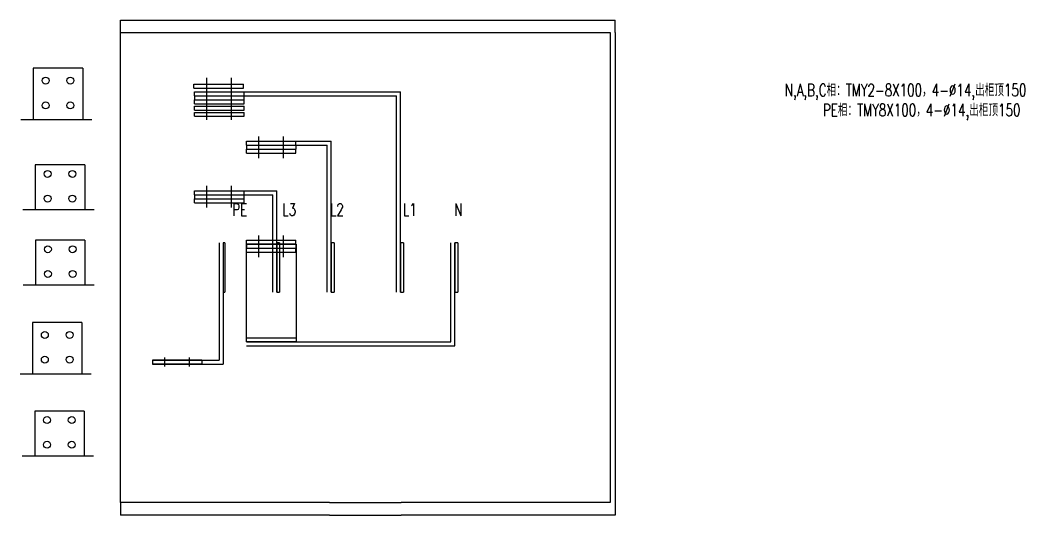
# Model space of a CAD drawing. Extents: x -48968009 to 2588125, y -43922717 to 2.
# Drawn here: x 2517796 to 2519817, y -610224 to -609224 of the extents above; entities that cross this region are included whole.
import ezdxf

# ---------------------------------------------------------------- set-up
doc = ezdxf.new("R2010")
doc.units = 0
doc.header["$LTSCALE"] = 1000
doc.header["$MEASUREMENT"] = 0
for name, color, linetype in [('$1-强电干线', 7, 'CONTINUOUS'), ('WALL', 2, 'CONTINUOUS'), ('图层4', 221, 'CONTINUOUS'), ('图层6', 221, 'CONTINUOUS'), ('电气', 4, 'CONTINUOUS')]:
    doc.layers.add(name, color=color, linetype=linetype)
doc.styles.add('_TCH_DIM', font='SIMPLEX', dxfattribs={"width": 0.8, "height": 3.5, "bigfont": 'HZTXT'})

# ---------------------------------------------------------------- blocks, each defined once
blk = doc.blocks.new('DFFDF')
at = {"layer": '图层4', "color": 33}
for p, q in [((2507923.9, -577959.2), (2507923.9, -577859.2)), ((2507929.9, -577859.2), (2507923.9, -577859.2)), ((2507929.9, -577959.2), (2507929.9, -577859.2)), ((2508033.9, -577959.2), (2508033.9, -577859.2)), ((2508039.9, -577859.2), (2508033.9, -577859.2)), ((2508039.9, -577959.2), (2508039.9, -577859.2)), ((2508173.9, -577959.2), (2508173.9, -577859.2)), ((2508179.9, -577859.2), (2508173.9, -577859.2)), ((2508179.9, -577959.2), (2508179.9, -577859.2)), ((2508283.9, -577959.2), (2508283.9, -577859.2)), ((2508289.9, -577859.2), (2508283.9, -577859.2)), ((2508289.9, -577959.2), (2508289.9, -577859.2)), ((2508394.9, -577959.2), (2508394.9, -577859.2)), ((2508397.9, -577859.2), (2508394.9, -577859.2)), ((2508397.9, -577959.2), (2508397.9, -577859.2)), ((2507923.9, -577959.2), (2507929.9, -577959.2)), ((2508033.9, -577959.2), (2508039.9, -577959.2)), ((2508173.9, -577959.2), (2508179.9, -577959.2)), ((2508283.9, -577959.2), (2508289.9, -577959.2)), ((2508394.9, -577959.2), (2508397.9, -577959.2))]:
    blk.add_line(p, q, dxfattribs=at)
blk = doc.blocks.new('FGREWER')
at = {"layer": '$1-强电干线', "color": 3}
blk.add_line((2519217.1, -884215.8), (2519217.1, -884197.8), dxfattribs=at)
at = {"layer": '$1-强电干线', "color": 2}
blk.add_line((2519267.1, -884215.8), (2519267.1, -884197.8), dxfattribs=at)
at = {"layer": 'WALL', "color": 2}
for p, q in [((2519302.1, -883676.8), (2519302.1, -883632.5)), ((2519352.1, -883676.8), (2519352.1, -883632.8)), ((2519302.1, -883717.6), (2519302.1, -883668.8)), ((2519352.1, -883717.1), (2519352.1, -883668.8))]:
    blk.add_line(p, q, dxfattribs=at)
at = {"layer": 'WALL', "color": 3}
for p, q in [((2519407.1, -883776.8), (2519407.1, -883750.8)), ((2519407.1, -883794.8), (2519407.1, -883768.8)), ((2519457.1, -883776.8), (2519457.1, -883750.8)), ((2519457.1, -883794.8), (2519457.1, -883768.8))]:
    blk.add_line(p, q, dxfattribs=at)
at = {"layer": 'WALL', "color": 1}
for p, q in [((2519302.1, -883876.8), (2519302.1, -883850.8)), ((2519302.1, -883894.8), (2519302.1, -883868.8)), ((2519352.1, -883876.8), (2519352.1, -883850.8)), ((2519352.1, -883894.8), (2519352.1, -883868.8))]:
    blk.add_line(p, q, dxfattribs=at)
at = {"layer": 'WALL', "color": 5}
for p, q in [((2519407.1, -883976.8), (2519407.1, -883950.8)), ((2519457.1, -883976.8), (2519457.1, -883950.8)), ((2519407.1, -883994.8), (2519407.1, -883968.8)), ((2519457.1, -883994.8), (2519457.1, -883968.8))]:
    blk.add_line(p, q, dxfattribs=at)
at = {"layer": '电气', "color": 2}
for p, q in [((2519275.9, -883653.7), (2519275.9, -883645.7)), ((2519275.9, -883645.7), (2519375.9, -883645.7)), ((2519375.9, -883653.7), (2519375.9, -883645.7)), ((2519275.9, -883653.7), (2519375.9, -883653.7)), ((2519277.1, -883668.8), (2519277.1, -883660.8)), ((2519277.1, -883660.8), (2519377.1, -883660.8)), ((2519377.1, -883668.8), (2519377.1, -883660.8)), ((2519277.1, -883668.8), (2519377.1, -883668.8)), ((2519277.1, -883684.8), (2519277.1, -883676.8)), ((2519277.1, -883676.8), (2519377.1, -883676.8)), ((2519277.1, -883684.8), (2519377.1, -883684.8)), ((2519377.1, -883684.8), (2519377.1, -883676.8)), ((2519277.1, -883697.7), (2519277.1, -883689.7)), ((2519277.1, -883689.7), (2519377.1, -883689.7)), ((2519277.1, -883697.7), (2519377.1, -883697.7)), ((2519277.1, -883710.3), (2519277.1, -883702.3)), ((2519277.1, -883702.3), (2519377.1, -883702.3)), ((2519377.1, -883697.7), (2519377.1, -883689.7)), ((2519377.1, -883710.3), (2519377.1, -883702.3)), ((2519277.1, -883710.3), (2519377.1, -883710.3)), ((2519292.1, -884202.8), (2519192.1, -884202.8)), ((2519292.1, -884202.8), (2519292.1, -884210.8))]:
    blk.add_line(p, q, dxfattribs=at)
at = {"layer": '电气', "color": 3}
for p, q in [((2519382.1, -883768.8), (2519382.1, -883760.8)), ((2519382.1, -883760.8), (2519482.1, -883760.8)), ((2519382.1, -883768.8), (2519482.1, -883768.8)), ((2519482.1, -883768.8), (2519482.1, -883760.8)), ((2519382.1, -883784.8), (2519382.1, -883776.8)), ((2519382.1, -883776.8), (2519482.1, -883776.8)), ((2519382.1, -883784.8), (2519482.1, -883784.8)), ((2519482.1, -883784.8), (2519482.1, -883776.8)), ((2519192.1, -884202.8), (2519192.1, -884210.8)), ((2519292.1, -884210.8), (2519192.1, -884210.8))]:
    blk.add_line(p, q, dxfattribs=at)
at = {"layer": '电气', "color": 1}
for p, q in [((2519277.1, -883860.8), (2519377.1, -883860.8)), ((2519277.1, -883868.8), (2519277.1, -883860.8)), ((2519277.1, -883868.8), (2519377.1, -883868.8)), ((2519377.1, -883868.8), (2519377.1, -883860.8)), ((2519277.1, -883876.8), (2519377.1, -883876.8)), ((2519277.1, -883884.8), (2519277.1, -883876.8)), ((2519277.1, -883884.8), (2519377.1, -883884.8)), ((2519377.1, -883884.8), (2519377.1, -883876.8))]:
    blk.add_line(p, q, dxfattribs=at)
at = {"layer": '电气', "color": 5}
for p, q in [((2519382.1, -883960.8), (2519482.1, -883960.8)), ((2519382.1, -883968.8), (2519382.1, -883960.8)), ((2519382.1, -883968.8), (2519482.1, -883968.8)), ((2519482.1, -883968.8), (2519482.1, -883960.8)), ((2519382.1, -883976.8), (2519482.1, -883976.8)), ((2519382.1, -883984.8), (2519382.1, -883976.8)), ((2519382.1, -883984.8), (2519482.1, -883984.8)), ((2519482.1, -883984.8), (2519482.1, -883976.8))]:
    blk.add_line(p, q, dxfattribs=at)

msp = doc.modelspace()

# ---------------------------------------------------------------- linework, layer by layer
at = {"layer": '图层6', "color": 33}
for p, q in [((2518149.2, -609369.2), (2518565.2, -609369.2)), ((2518149.2, -609377.2), (2518557.2, -609377.2)), ((2518149.2, -609377.2), (2518149.2, -609385.2)), ((2518149.2, -609385.2), (2518249.2, -609385.2)), ((2518249.2, -609385.2), (2518249.2, -609377.2)), ((2518557.2, -609774.2), (2518557.2, -609377.2)), ((2518565.2, -609774.2), (2518565.2, -609369.2)), ((2518254.2, -609469.2), (2518425.2, -609469.2)), ((2518254.2, -609477.2), (2518417.2, -609477.2)), ((2518254.2, -609477.2), (2518254.2, -609485.2)), ((2518254.2, -609485.2), (2518354.2, -609485.2)), ((2518354.2, -609485.2), (2518354.2, -609477.2)), ((2518417.2, -609774.2), (2518417.2, -609477.2)), ((2518425.2, -609774.2), (2518425.2, -609469.2)), ((2518149.2, -609569.2), (2518315.2, -609569.2)), ((2518149.2, -609577.2), (2518307.2, -609577.2)), ((2518149.2, -609577.2), (2518149.2, -609585.2)), ((2518149.2, -609585.2), (2518249.2, -609585.2)), ((2518249.2, -609585.2), (2518249.2, -609577.2)), ((2518307.2, -609774.2), (2518307.2, -609577.2)), ((2518315.2, -609774.2), (2518315.2, -609569.2)), ((2518199.2, -609674.2), (2518199.2, -609911.2)), ((2518207.2, -609674.2), (2518207.2, -609919.2)), ((2518254.2, -609677.2), (2518254.2, -609685.2)), ((2518354.2, -609677.2), (2518254.2, -609677.2)), ((2518254.2, -609874.2), (2518254.2, -609677.2)), ((2518254.2, -609685.2), (2518354.2, -609685.2)), ((2518354.2, -609685.2), (2518354.2, -609677.2)), ((2518354.2, -609677.2), (2518354.2, -609874.2)), ((2518667.2, -609874.2), (2518667.2, -609674.2)), ((2518675.2, -609882.2), (2518675.2, -609674.2)), ((2518254.2, -609866.2), (2518354.2, -609866.2)), ((2518354.2, -609866.2), (2518354.2, -609874.2)), ((2518354.2, -609874.2), (2518254.2, -609874.2)), ((2518254.2, -609874.2), (2518667.2, -609874.2)), ((2518254.2, -609882.2), (2518675.2, -609882.2)), ((2518064.2, -609911.2), (2518199.2, -609911.2)), ((2518064.2, -609919.2), (2518207.2, -609919.2))]:
    msp.add_line(p, q, dxfattribs=at)
at = {"layer": '图层6', "color": 2}
msp.add_line((2517797.9, -609425.3), (2517941.8, -609425.3), dxfattribs=at)
at = {"layer": '图层6', "color": 3}
for p, q in [((2517802.2, -609607.3), (2517946.1, -609607.3)), ((2517801, -610104.6), (2517944.9, -610104.6))]:
    msp.add_line(p, q, dxfattribs=at)
at = {"layer": '图层6', "color": 1}
for p, q in [((2517802.6, -609759.5), (2517946.5, -609759.5)), ((2518421.7, -610199.2), (2518566.7, -610199.2))]:
    msp.add_line(p, q, dxfattribs=at)
at = {"layer": '图层6', "color": 5}
msp.add_line((2517796.5, -609939), (2517940.4, -609939), dxfattribs=at)
at = {"layer": '图层6', "color": 0}
msp.add_line((2518421.7, -610224.2), (2518566.7, -610224.2), dxfattribs=at)
at = {"layer": '电气', "color": 0}
for p, q in [((2517999.2, -609224.2), (2518999.2, -609224.2)), ((2517999.2, -609249.2), (2517999.2, -609224.2)), ((2518999.2, -609249.2), (2518999.2, -609224.2)), ((2518999.2, -609249.2), (2518999.2, -610199.2)), ((2517999.2, -610199.2), (2517999.2, -610224.2)), ((2518999.2, -610199.2), (2518999.2, -610224.2)), ((2518421.7, -610224.2), (2517999.2, -610224.2)), ((2518999.2, -610224.2), (2518566.7, -610224.2))]:
    msp.add_line(p, q, dxfattribs=at)
at = {"layer": '电气', "color": 1}
for p, q in [((2517999.2, -610199.2), (2517999.2, -609249.2)), ((2517999.2, -609249.2), (2518989.2, -609249.2)), ((2518989.2, -609249.2), (2518989.2, -610199.2)), ((2517927.8, -609669.2), (2517827.8, -609669.2)), ((2517827.8, -609669.2), (2517827.8, -609759.5)), ((2517927.8, -609669.2), (2517927.8, -609759.5)), ((2518421.7, -610199.2), (2517999.2, -610199.2)), ((2518989.2, -610199.2), (2518566.7, -610199.2))]:
    msp.add_line(p, q, dxfattribs=at)
at = {"layer": '电气', "color": 2}
for p, q in [((2517923.1, -609321.6), (2517823.1, -609321.6)), ((2517823.1, -609321.6), (2517823.1, -609425.3)), ((2517923.1, -609321.6), (2517923.1, -609425.3)), ((2517926.1, -610014.3), (2517826.1, -610014.3)), ((2517926.1, -610014.3), (2517926.1, -610104.6))]:
    msp.add_line(p, q, dxfattribs=at)
at = {"layer": '电气', "color": 3}
for p, q in [((2517927.3, -609517), (2517827.3, -609517)), ((2517827.3, -609517), (2517827.3, -609607.3)), ((2517927.3, -609517), (2517927.3, -609607.3)), ((2517826.1, -610014.3), (2517826.1, -610104.6))]:
    msp.add_line(p, q, dxfattribs=at)
at = {"layer": '电气', "color": 5}
for p, q in [((2517921.6, -609835.3), (2517821.6, -609835.3)), ((2517821.6, -609835.3), (2517821.6, -609939)), ((2517921.6, -609835.3), (2517921.6, -609939))]:
    msp.add_line(p, q, dxfattribs=at)
at = {"layer": '电气', "color": 2}
for centre in [(2517848.1, -609346.6), (2517898.1, -609346.6), (2517848.1, -609396.6), (2517898.1, -609396.6), (2517901.1, -610032.3), (2517901.1, -610082.3)]:
    msp.add_circle(centre, 7, dxfattribs=at)
at = {"layer": '电气', "color": 3}
for centre in [(2517852.3, -609535), (2517902.3, -609535), (2517852.3, -609585), (2517902.3, -609585), (2517851.1, -610032.3), (2517851.1, -610082.3)]:
    msp.add_circle(centre, 7, dxfattribs=at)
at = {"layer": '电气', "color": 1}
for centre in [(2517852.8, -609687.2), (2517902.8, -609687.2), (2517852.8, -609737.2), (2517902.8, -609737.2)]:
    msp.add_circle(centre, 7, dxfattribs=at)
at = {"layer": '电气', "color": 5}
for centre in [(2517846.6, -609860.3), (2517896.6, -609860.3), (2517846.6, -609910.3), (2517896.6, -609910.3)]:
    msp.add_circle(centre, 7, dxfattribs=at)

# ---------------------------------------------------------------- block references
at = {"layer": '图层6', "color": 33}
msp.add_blockref('FGREWER', (-1128, 274291.6), dxfattribs=at)
at = {"layer": '图层6', "color": 33, "rotation": 180}
msp.add_blockref('DFFDF', (5026605, -1187633.4), dxfattribs=at)

# ---------------------------------------------------------------- texts
at = {"layer": '$1-强电干线', "color": 1, "style": '_TCH_DIM', "width": 0.705882}
for s, height, p in [('N,A,B,C相：TMY2-8X100，4-%%C14,出柜顶150', 24.99, (2519341.6, -609378.3)), ('PE相：TMY8X100，4-%%C14,出柜顶150', 24.99, (2519418.9, -609418.6)), ('PE', 24.99, (2518225.2, -609619.8)), ('L3', 24.99, (2518326.5, -609619.8)), ('L2', 24.99, (2518422.9, -609619.8)), ('L1', 24.99, (2518570.2, -609619.8)), ('N', 25, (2518673.8, -609619.8))]:
    msp.add_text(s, height=height, dxfattribs=at).set_placement(p)

doc.saveas('drawing.dxf')
